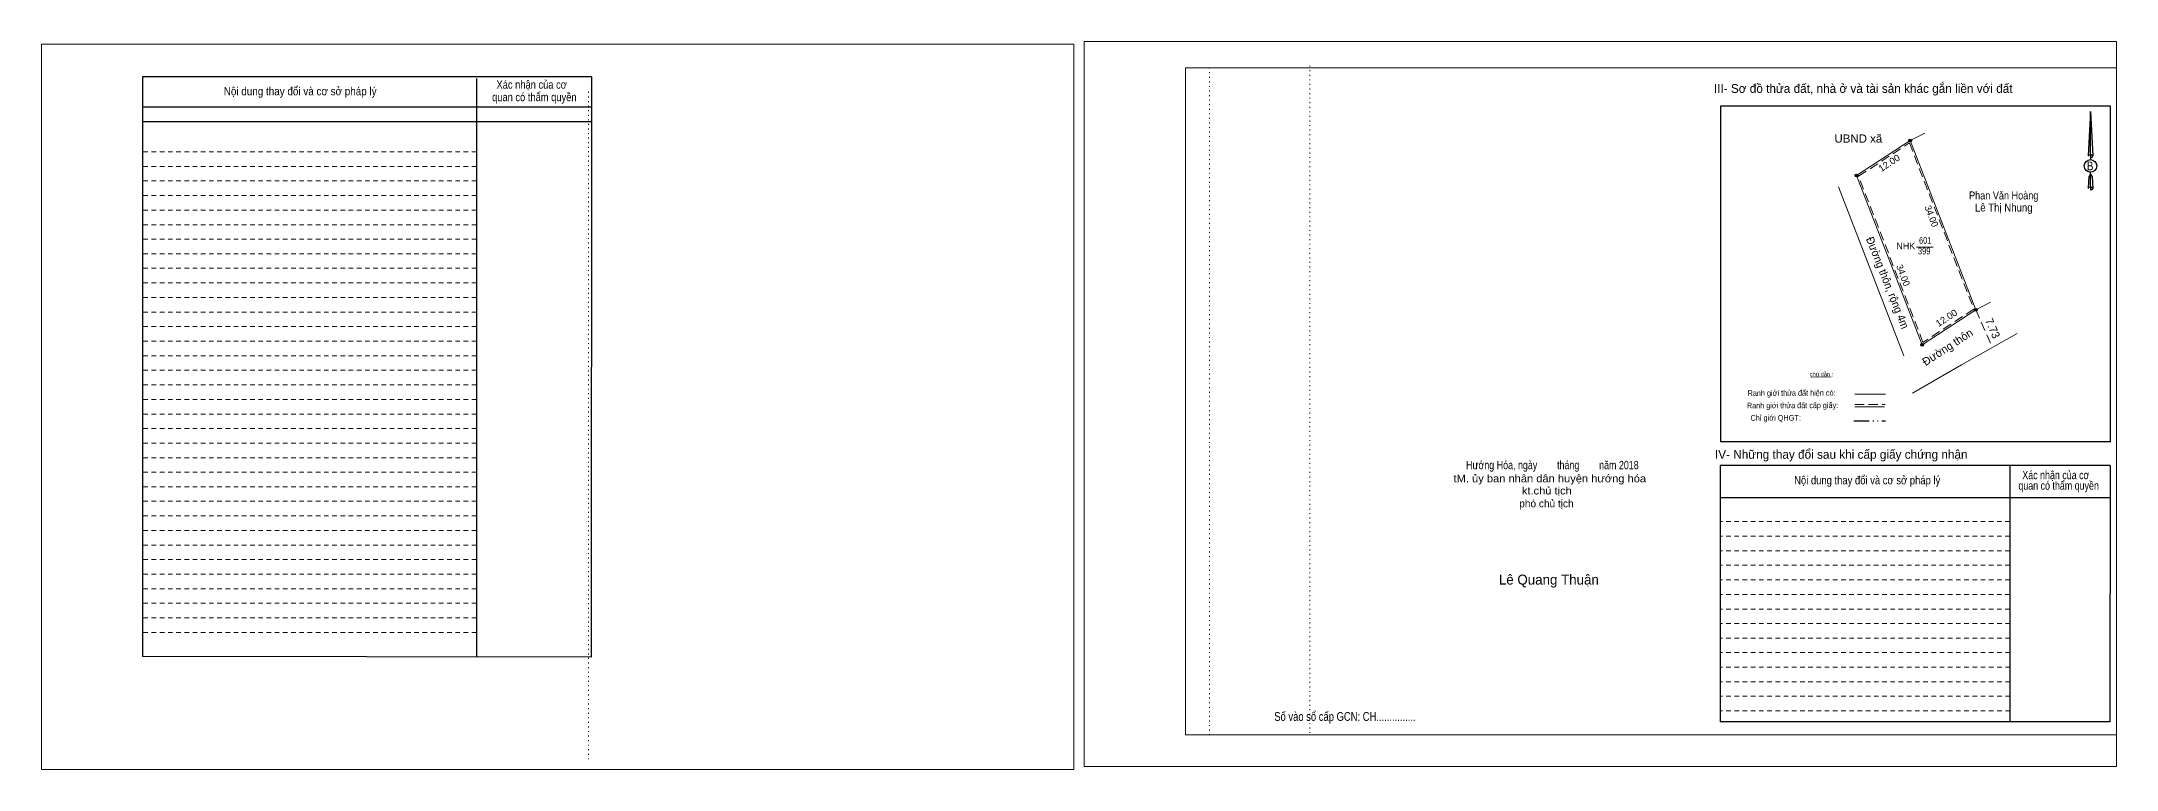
# Model space of a CAD drawing. Header units: metres. Extents: x 548207 to 548865, y 1837794 to 1837942.
# Drawn here: x 548476.5 to 548865.5, y 1837793.7 to 1837930 of the extents above; entities that cross this region are included whole.
import ezdxf
from ezdxf.enums import TextEntityAlignment as Align

# ---------------------------------------------------------------- set-up
doc = ezdxf.new("R2010")
doc.units = ezdxf.units.M
doc.header["$LTSCALE"] = 0.57
for name, pattern in [('DASH_DOUBLE_DOT', [9.2, 5, -1.2, 0.3, -1.2, 0.3, -1.2]), ('DOTTED', [1.5, 0.3, -1.2]), ('MEDIUM_DASHED', [4.5, 3, -1.5]), ('SHORT_DASHED', [2.7, 1.5, -1.2])]:
    doc.linetypes.add(name, pattern=pattern)
for name, color, linetype, lineweight in [('18', 7, 'Continuous', 25), ('28', 7, 'SHORT_DASHED', 13), ('3', 7, 'Continuous', 13), ('5', 7, 'DASH_DOUBLE_DOT', 25), ('55', 7, 'Continuous', 13), ('7', 7, 'Continuous', 13), ('8', 7, 'Continuous', 13)]:
    doc.layers.add(name, color=color, linetype=linetype, lineweight=lineweight)

msp = doc.modelspace()

# ---------------------------------------------------------------- hatches: boundary and pattern name
at = {"layer": '8'}
for points in [[(548827.0651, 1837911.47, 1), (548826.5549, 1837911.47, 1)], [(548817.0151, 1837904.91, 1), (548816.5049, 1837904.91, 1)], [(548817.0151, 1837904.91, 1), (548816.5049, 1837904.91, 1)], [(548839.3551, 1837879.77, 1), (548838.8449, 1837879.77, 1)], [(548829.3051, 1837873.21, 1), (548828.7949, 1837873.21, 1)]]:
    msp.add_hatch(color=256, dxfattribs=at).paths.add_polyline_path(points)

# ---------------------------------------------------------------- linework, layer by layer
at = {"layer": '18'}
for p, q in [((548860.59, 1837916.91), (548861.03, 1837908.58)), ((548860.59, 1837916.91), (548861.03, 1837908.58)), ((548860.59, 1837916.91), (548861.03, 1837908.58)), ((548860.23, 1837909.85), (548860.18, 1837908.59)), ((548860.59, 1837908.82), (548860.59, 1837908.52)), ((548860.59, 1837908.52), (548860.59, 1837908.29)), ((548860.59, 1837908.29), (548860.59, 1837907.96)), ((548860.59, 1837908.29), (548860.59, 1837907.96)), ((548860.59, 1837908.29), (548860.59, 1837907.96)), ((548861.03, 1837908.58), (548861.03, 1837908.59)), ((548860.59, 1837905.15), (548860.59, 1837905.51)), ((548860.59, 1837905.15), (548860.59, 1837905.51)), ((548860.59, 1837905.15), (548860.59, 1837905.51)), ((548860.59, 1837905.15), (548860.91, 1837904.69)), ((548860.59, 1837905.15), (548860.91, 1837904.69)), ((548860.59, 1837905.15), (548860.91, 1837904.69)), ((548860.91, 1837904.69), (548861.03, 1837902.51)), ((548860.91, 1837904.69), (548861.03, 1837902.51)), ((548860.91, 1837904.69), (548861.03, 1837902.51)), ((548860.59, 1837902.78), (548860.59, 1837902.47)), ((548860.59, 1837902.47), (548860.59, 1837902.22)), ((548861.03, 1837902.51), (548861.03, 1837902.52))]:
    msp.add_line(p, q, dxfattribs=at)
for points in [[(548860.59, 1837908.82), (548860.59, 1837916.91), (548860.23, 1837909.85)], [(548860.59, 1837902.78), (548860.59, 1837905.15), (548860.31, 1837904.69), (548860.23, 1837903.8), (548860.18, 1837902.52)]]:
    msp.add_lwpolyline(points, dxfattribs=at)
msp.add_ellipse((548860.5968, 1837906.714), major_axis=(0, 1.1864), ratio=0.983453, dxfattribs=at)
for centre, start_param, end_param in [((548860.5972, 1837908.5422), 1.57079633, 3.07445202), ((548860.5972, 1837908.5422), 0.06714063, 1.57079633), ((548860.5972, 1837908.5422), 4.71238898, 6.28318531), ((548860.5972, 1837902.4869), 2.49106941, 3.07427841), ((548860.5972, 1837902.4869), 1.57079633, 2.49106941), ((548860.5972, 1837902.4869), 0.06714063, 1.57079633), ((548860.5972, 1837902.4869), 4.71238898, 6.28318531)]:
    msp.add_ellipse(centre, major_axis=(0.4277, 0), ratio=0.655448, start_param=start_param, end_param=end_param, dxfattribs=at)
at = {"layer": '28', "linetype": 'Continuous', "lineweight": 25}
for p, q in [((548579.58, 1837923.39), (548495.41, 1837923.39)), ((548579.58, 1837923.39), (548579.51, 1837814.7)), ((548558.01, 1837923.1), (548558.04, 1837814.78)), ((548579.58, 1837917.71), (548495.52, 1837917.71)), ((548579.58, 1837917.71), (548495.52, 1837917.71)), ((548579.58, 1837914.98), (548495.52, 1837914.98)), ((548864.34, 1837855.05), (548791.23, 1837855.05)), ((548845.47, 1837850.6), (548845.5, 1837802.61)), ((548864.27, 1837850.6), (548864.25, 1837802.61)), ((548864.25, 1837844.51), (548791.18, 1837844.51)), ((548579.51, 1837814.7), (548495.41, 1837814.82)), ((548864.25, 1837802.61), (548791.18, 1837802.61))]:
    msp.add_line(p, q, dxfattribs=at)
at = {"layer": '28'}
for p, q in [((548558.01, 1837909.37), (548495.41, 1837909.37)), ((548558.01, 1837906.62), (548495.41, 1837906.62)), ((548558.01, 1837903.92), (548495.41, 1837903.92)), ((548558.01, 1837901.15), (548495.41, 1837901.15)), ((548558.01, 1837898.44), (548495.41, 1837898.44)), ((548558.01, 1837895.7), (548495.41, 1837895.7)), ((548558.01, 1837892.98), (548495.41, 1837892.98)), ((548558.01, 1837890.26), (548495.41, 1837890.26)), ((548558.01, 1837887.53), (548495.41, 1837887.53)), ((548558.01, 1837884.8), (548495.41, 1837884.8)), ((548558.01, 1837882.08), (548495.41, 1837882.08)), ((548558.01, 1837879.34), (548495.41, 1837879.34)), ((548558.01, 1837876.64), (548495.41, 1837876.64)), ((548558.01, 1837873.91), (548495.41, 1837873.91)), ((548558.01, 1837871.16), (548495.41, 1837871.16)), ((548558.01, 1837868.46), (548495.41, 1837868.46)), ((548558.01, 1837865.7), (548495.41, 1837865.7)), ((548558.01, 1837862.98), (548495.41, 1837862.98)), ((548558.01, 1837860.24), (548495.41, 1837860.24)), ((548558.01, 1837857.52), (548495.41, 1837857.52)), ((548558.01, 1837854.78), (548495.41, 1837854.78)), ((548558.01, 1837852.06), (548495.41, 1837852.06)), ((548558.01, 1837849.34), (548495.41, 1837849.34)), ((548558.01, 1837846.6), (548495.41, 1837846.6)), ((548558.01, 1837843.9), (548495.41, 1837843.9)), ((548558.01, 1837841.14), (548495.41, 1837841.14)), ((548558.01, 1837838.45), (548495.41, 1837838.45)), ((548845.49, 1837840.1), (548791.18, 1837840.1)), ((548558.01, 1837835.69), (548495.41, 1837835.69)), ((548845.49, 1837837.36), (548791.18, 1837837.36)), ((548845.49, 1837834.62), (548791.18, 1837834.62)), ((548558.01, 1837832.98), (548495.41, 1837832.98)), ((548558.01, 1837830.24), (548495.41, 1837830.24)), ((548845.49, 1837831.91), (548791.18, 1837831.91)), ((548558.01, 1837827.5), (548495.41, 1837827.5)), ((548845.49, 1837829.18), (548791.18, 1837829.18)), ((548845.49, 1837826.44), (548791.18, 1837826.44)), ((548558.01, 1837824.78), (548495.41, 1837824.78)), ((548845.49, 1837823.69), (548791.18, 1837823.69)), ((548558.01, 1837822.05), (548495.41, 1837822.05)), ((548558.01, 1837819.31), (548495.41, 1837819.31)), ((548845.5, 1837820.98), (548791.18, 1837820.98)), ((548845.5, 1837818.27), (548791.18, 1837818.27)), ((548845.5, 1837815.54), (548791.18, 1837815.54)), ((548845.5, 1837812.81), (548791.18, 1837812.81)), ((548845.5, 1837810.07), (548791.18, 1837810.07)), ((548845.5, 1837807.36), (548791.18, 1837807.36)), ((548845.5, 1837804.64), (548791.18, 1837804.64))]:
    msp.add_line(p, q, dxfattribs=at)
at = {"layer": '28', "linetype": 'Continuous', "lineweight": 25}
for points in [[(548579.58, 1837923.39), (548495.41, 1837923.39), (548495.41, 1837814.82)], [(548864.34, 1837855.05), (548864.34, 1837917.88), (548791.23, 1837917.88), (548791.23, 1837855.05)], [(548864.27, 1837850.6), (548791.18, 1837850.6), (548791.18, 1837802.61)]]:
    msp.add_lwpolyline(points, dxfattribs=at)
at = {"layer": '3'}
for p, q in [((548690.92, 1837925.1), (548865.48, 1837925.1)), ((548690.92, 1837800.15), (548690.92, 1837925.1)), ((548865.48, 1837925.1), (548865.48, 1837799.1)), ((548690.92, 1837800.15), (548865.48, 1837800.15))]:
    msp.add_line(p, q, dxfattribs=at)
at = {"layer": '3', "linetype": 'DOTTED'}
for p, q in [((548695.44, 1837925.1), (548695.44, 1837800.15)), ((548714.28, 1837925.48), (548714.28, 1837800.51)), ((548579.03, 1837920.56), (548579.03, 1837795.61))]:
    msp.add_line(p, q, dxfattribs=at)
at = {"layer": '3'}
for points in [[(548476.49, 1837793.66), (548670.03, 1837793.66), (548670.03, 1837929.5), (548476.49, 1837929.5)], [(548476.49, 1837929.5), (548670.03, 1837929.5), (548670.03, 1837793.66), (548476.49, 1837793.66)], [(548476.49, 1837793.66), (548670.03, 1837793.66), (548670.03, 1837929.5), (548476.49, 1837929.5)], [(548671.95, 1837794.22), (548865.48, 1837794.22), (548865.48, 1837930.01), (548671.95, 1837930.01)]]:
    msp.add_lwpolyline(points, close=True, dxfattribs=at)
msp.add_lwpolyline([(548697.99, 1837925.1), (548865.48, 1837925.1), (548865.48, 1837800.15), (548697.99, 1837800.15)], dxfattribs=at)
at = {"layer": '5'}
msp.add_line((548816.27, 1837858.97), (548822.16, 1837858.97), dxfattribs=at)
at = {"layer": '55'}
for p, q in [((548816.4, 1837863.93), (548822.16, 1837863.93)), ((548816.45, 1837861.61), (548821.97, 1837861.61)), ((548816.45, 1837861.61), (548821.97, 1837861.61))]:
    msp.add_line(p, q, dxfattribs=at)
at = {"layer": '55', "linetype": 'MEDIUM_DASHED'}
msp.add_line((548816.44, 1837862.01), (548822.09, 1837862.01), dxfattribs=at)
at = {"layer": '7'}
msp.add_line((548808.17, 1837867.16), (548811.97, 1837867.22), dxfattribs=at)
at = {"layer": '8'}
for p, q in [((548826.81, 1837911.47), (548829.54, 1837912.86)), ((548825.64, 1837871.11), (548813.35, 1837902.81)), ((548828, 1837891.52), (548831.1, 1837891.52)), ((548839.1, 1837879.77), (548841.83, 1837881.16)), ((548836.4, 1837869.44), (548846.87, 1837875.31)), ((548827.26, 1837864.13), (548836.4, 1837869.44))]:
    msp.add_line(p, q, dxfattribs=at)
at = {"layer": '8', "linetype": 'MEDIUM_DASHED'}
msp.add_line((548839.1, 1837879.77), (548842.2, 1837872.69), dxfattribs=at)
at = {"layer": '8'}
for points in [[(548816.76, 1837904.91), (548826.81, 1837911.47), (548839.1, 1837879.77), (548829.05, 1837873.21)], [(548826.81, 1837911.47), (548839.1, 1837879.77), (548829.05, 1837873.21), (548816.76, 1837904.91)]]:
    msp.add_lwpolyline(points, close=True, dxfattribs=at)
at = {"layer": '8', "linetype": 'MEDIUM_DASHED'}
msp.add_lwpolyline([(548817.13, 1837904.79), (548826.66, 1837911.02), (548838.73, 1837879.89), (548829.2, 1837873.66)], close=True, dxfattribs=at)
at = {"layer": '8', "lineweight": 25}
for centre in [(548826.81, 1837911.47), (548816.76, 1837904.91), (548816.76, 1837904.91), (548839.1, 1837879.77), (548829.05, 1837873.21)]:
    msp.add_circle(centre, 0.2551, dxfattribs=at)

# ---------------------------------------------------------------- texts
at = {"layer": '18'}
for s, height, width, p in [('B', 1.629, 0.85, (548860.535, 1837905.9)), ('Hướng Hóa, ngày        tháng        năm 2018', 1.56, 0.8, (548759.73, 1837849.9)), ('tM. ủy ban nhân dân huyện hướng hóa', 1.415, 1.1, (548759.25, 1837847.46)), ('kt.chủ tịch', 1.415, 1.1, (548758.69, 1837845.17)), ('Số vào sổ cấp GCN: CH...............', 1.65, 0.8, (548720.835, 1837802.76))]:
    msp.add_text(s, height=height, dxfattribs=dict(at, width=width)).set_placement(p, align=Align.CENTER)
for s, height, p in [('phó chủ tịch', 1.415, (548758.615, 1837842.77)), ('Lê Quang Thuận', 1.867, (548759.07, 1837828.29))]:
    msp.add_text(s, height=height, dxfattribs=at).set_placement(p, align=Align.CENTER)
at = {"layer": '28'}
for s, height, width, p in [('Nội dung thay đổi và cơ sở pháp lý', 1.537, 0.9, (548524.985, 1837919.94)), ('Nội dung thay đổi và cơ sở pháp lý', 1.537, 0.9, (548524.985, 1837919.94)), (' quan có thẩm quyền', 1.537, 0.85, (548568.635, 1837918.84)), (' quan có thẩm quyền', 1.537, 0.85, (548568.635, 1837918.84)), ('Xác nhận của cơ', 1.537, 0.85, (548568.38, 1837921.18)), ('Xác nhận của cơ', 1.537, 0.85, (548568.38, 1837921.18)), ('Xác nhận của cơ', 1.556, 0.8, (548854.11, 1837848.03)), ('Nội dung thay đổi và cơ sở pháp lý', 1.556, 0.85, (548818.745, 1837847.07)), (' quan có thẩm quyền', 1.556, 0.8, (548854.4, 1837846.06))]:
    msp.add_text(s, height=height, dxfattribs=dict(at, width=width)).set_placement(p, align=Align.CENTER)
for s, p in [('III- Sơ đồ thửa đất, nhà ở và tài sản khác gắn liền với đất', (548818.005, 1837920.39)), ('IV- Những thay đổi sau khi cấp giấy chứng nhận', (548813.88, 1837851.86))]:
    msp.add_text(s, height=1.65, dxfattribs=at).set_placement(p, align=Align.CENTER)
at = {"layer": '55'}
for s, height, width, p in [('Ranh giới thửa đất cấp giấy:', 1.06, 0.8, (548804.7537, 1837861.3271)), ('Ranh giới thửa đất hiện có:', 1.065, 0.8, (548804.5687, 1837863.6465)), ('Chỉ giới QHGT:', 1.06, 0.85, (548801.5937, 1837858.9898))]:
    msp.add_text(s, height=height, rotation=0.135, dxfattribs=dict(at, width=width)).set_placement(p, align=Align.CENTER)
at = {"layer": '7'}
msp.add_text('chú dẫn :', height=0.7841, rotation=359.974, dxfattribs=at).set_placement((548810.1848, 1837867.2989), align=Align.CENTER)
at = {"layer": '8'}
for s, height, width, p in [('UBND xã', 1.53, 1.05, (548817.09, 1837911.07)), ('Phan Văn Hoàng', 1.5, 0.85, (548844.335, 1837900.43)), ('Lê Thị Nhung', 1.5, 0.9, (548844.34, 1837898.17)), ('601', 1.25, 0.8, (548829.62, 1837892.13)), ('399', 1.25, 0.85, (548829.43, 1837890.14))]:
    msp.add_text(s, height=height, dxfattribs=dict(at, width=width)).set_placement(p, align=Align.CENTER)
for s, height, rotation, width, p in [('12.00', 1.25, 33.134, 1.05, (548823.2034, 1837906.7263)), ('Đường thôn, rộng 4m', 1.5, 291.639, 0.95, (548821.8568, 1837884.5515)), ('12.00', 1.25, 33.134, 1.05, (548833.9534, 1837877.7063))]:
    msp.add_text(s, height=height, rotation=rotation, dxfattribs=dict(at, width=width)).set_placement(p, align=Align.CENTER)
for p in [(548830.214, 1837897.0809), (548824.894, 1837886.0109)]:
    msp.add_text('34.00', height=1.25, rotation=291.191, dxfattribs=at).set_placement(p, align=Align.CENTER)
msp.add_text('NHK', height=1.25, dxfattribs=at).set_placement((548825.975, 1837891.1), align=Align.CENTER)
for s, rotation, p in [('7.73', 293.652, (548840.79, 1837877.79)), ('Đường thôn', 33.134, (548829.69, 1837869.19))]:
    msp.add_text(s, height=1.5, rotation=rotation, dxfattribs=at).set_placement(p)

doc.saveas('drawing.dxf')
